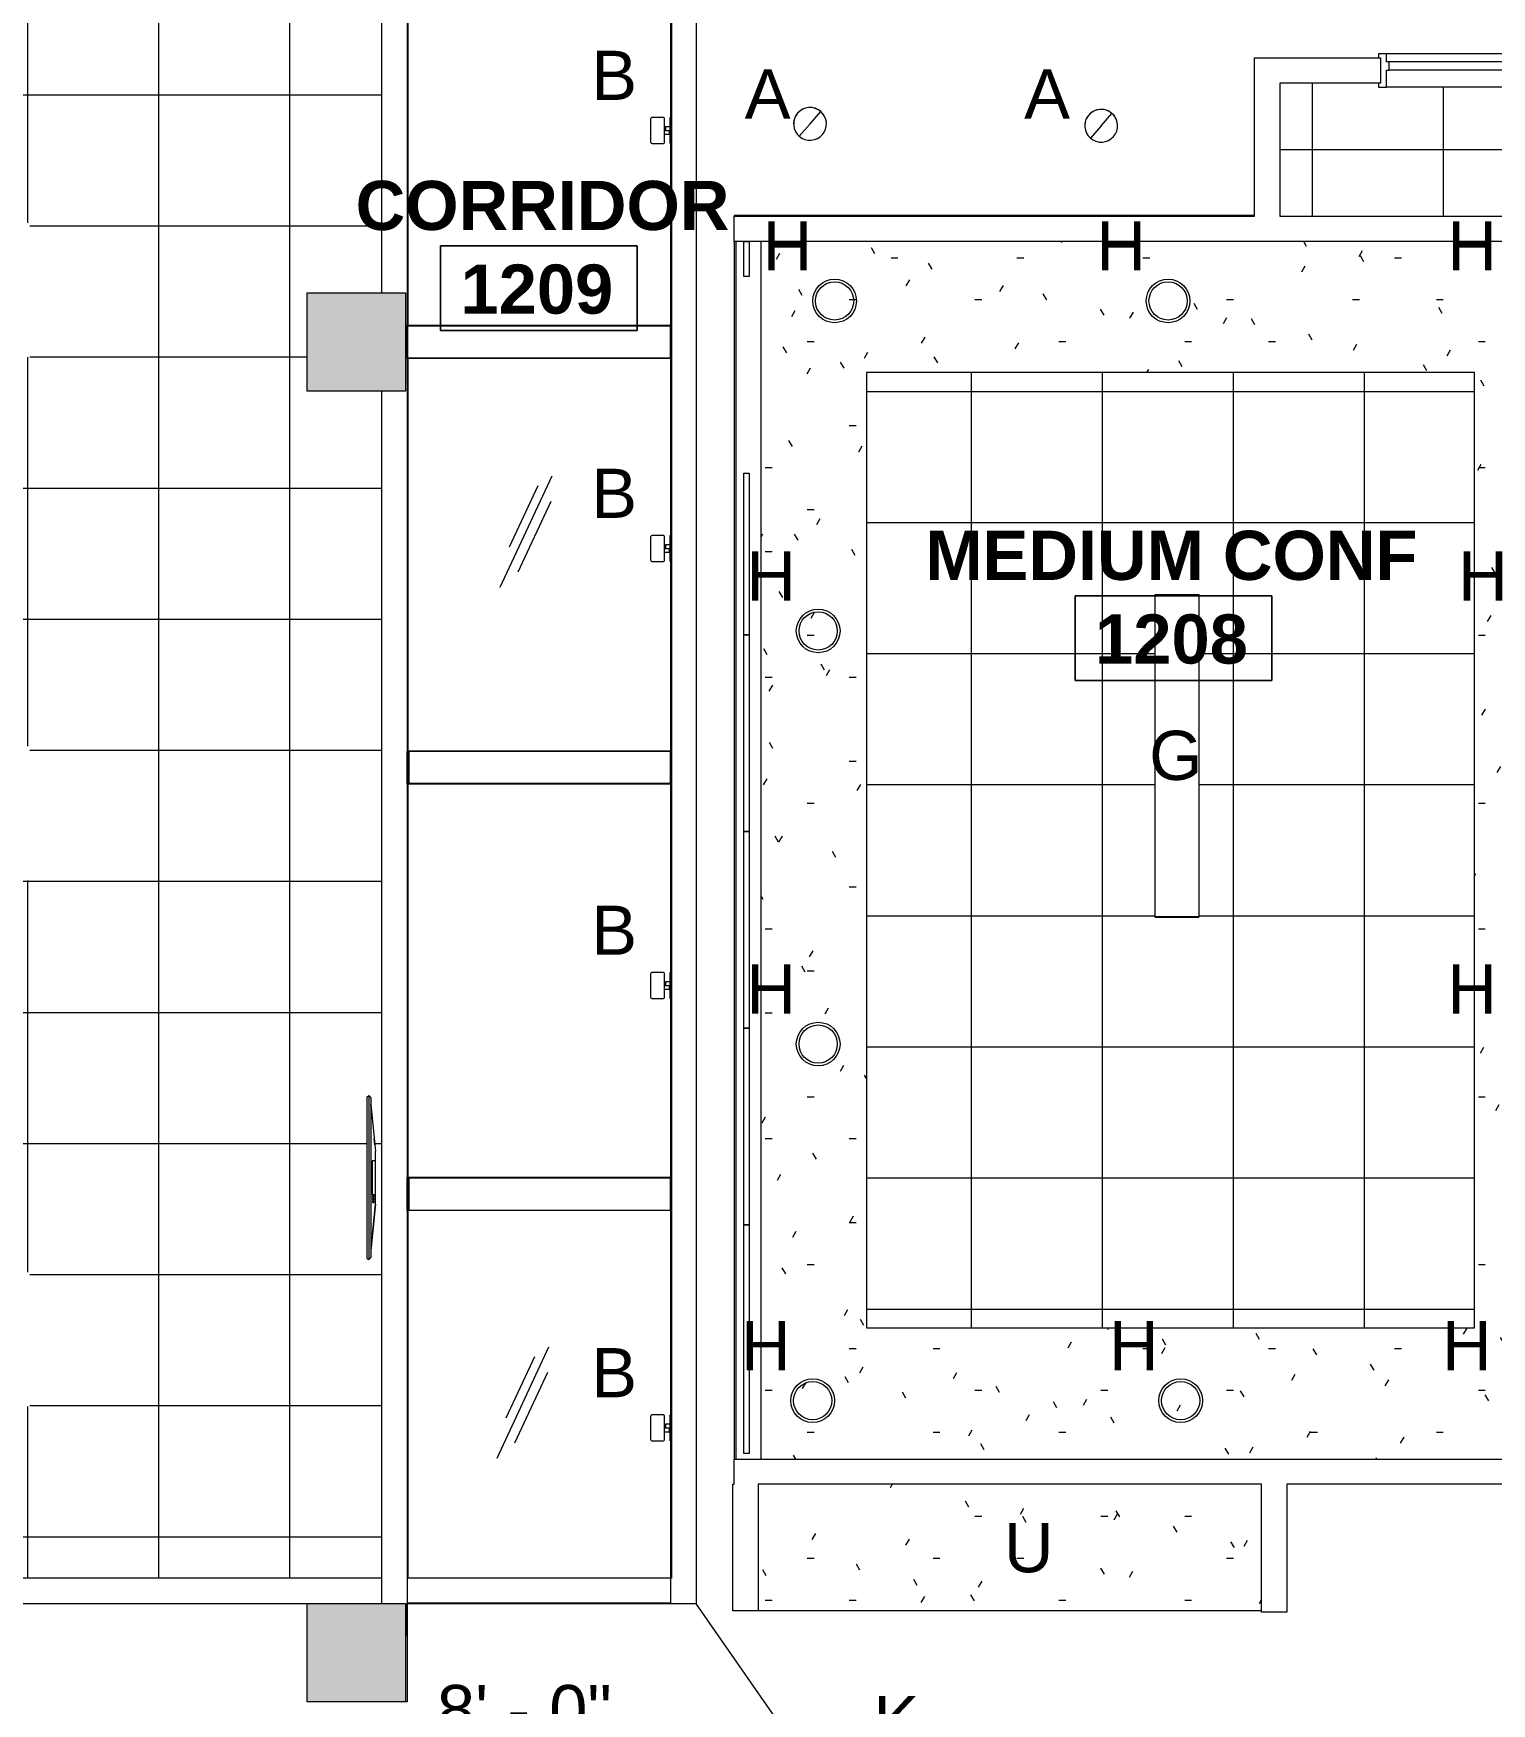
# Model space of a CAD drawing. Header units: inches. Extents: x -329 to 986, y -79 to 1436.
# Drawn here: x 196.3 to 463.2, y 457.2 to 763 of the extents above; entities that cross this region are included whole.
import ezdxf

# ---------------------------------------------------------------- set-up
doc = ezdxf.new("R2010")
doc.units = ezdxf.units.IN
doc.header["$MEASUREMENT"] = 0
for name, color, linetype, lineweight in [('A-ANNO-DIMS', 211, 'Continuous', 9), ('A-ANNO-DIMS-96', 211, 'Continuous', 9), ('A-AREA-IDEN', 2, 'Continuous', 9), ('A-CLNG', 13, 'Continuous', 13), ('A-CLNG-PATT', 13, 'Continuous', 13), ('A-DETL', 90, 'Continuous', 9), ('A-DETL-THIN', 151, 'Continuous', 9), ('A-DOOR', 31, 'Continuous', 13), ('A-GLAZ-CURT', 52, 'Continuous', 9), ('A-WALL', 113, 'Continuous', 13), ('E-LITE-EQPM', 33, 'Continuous', 9), ('E-LITE-EQPM-IDEN', 33, 'Continuous', 9), ('G-ANNO-TEXT', 231, 'Continuous', 9), ('G-IMPT', 8, 'Continuous', 9), ('Q-SPCQ', 91, 'Continuous', 9), ('S-COLS', 52, 'Continuous', 13)]:
    doc.layers.add(name, color=color, linetype=linetype, lineweight=lineweight)
doc.styles.add('Arial', font='arial.ttf', dxfattribs={"height": 9})
doc.styles.add('Swis721 Lt BT', font='swissl.ttf', dxfattribs={"height": 9})
doc.styles.add('Swis721 Lt BT_B', font='', dxfattribs={"height": 9})
doc.styles.get('Swis721 Lt BT_B').set_extended_font_data('Swis721 Lt BT', bold=True)
doc.dimstyles.new('OTJ_-_3_32__Linear__1_2__Tolerance', dxfattribs={"dimscale": 12, "dimtxt": 9.497835, "dimasz": 0.375, "dimexe": 0.75, "dimexo": 0.5, "dimgap": 0.5, "dimtad": 1, "dimdec": 1, "dimrnd": 0.5, "dimzin": 3, "dimdsep": 46, "dimlunit": 4, "dimtxsty": 'Swis721 Lt BT', "dimblk1": 'OBLIQUE', "dimblk2": 'OBLIQUE', "dimsah": 1, "dimcen": 0.09, "dimdle": 0.75, "dimazin": 0, "dimtfac": 1, "dimtdec": 4, "dimtix": 1, "dimtmove": 0, "dimatfit": 3, "dimfxl": 1, "dimtvp": 1, "dimfrac": 2, "dimtolj": 1, "dimtzin": 0, "dimarcsym": 2})
pattern_1 = [(0, (0, 0), (30.72, 7.68), [1.267, -21.773, 1.267, -21.773, -122.88]), (0, (0, 0), (30.72, 7.68), [-46.08, 1.267, -44.813, 1.267, -21.773, -53.76]), (0, (0, 0), (30.72, 7.68), [-115.2, 1.267, -14.093, 1.267, -37.133]), (120, (11.52, 3.84), (-22.011075, 22.7643), [1.267, -21.773, 1.267, -21.773, -122.88]), (120, (11.52, 3.84), (-22.011075, 22.7643), [-46.08, 1.267, -44.813, 1.267, -21.773, -53.76]), (120, (11.52, 3.84), (-22.011075, 22.7643), [-115.2, 1.267, -14.093, 1.267, -37.133]), (240, (15.36, 19.2), (-8.708925, -30.4443), [1.267, -21.773, 1.267, -21.773, -122.88]), (240, (15.36, 19.2), (-8.708925, -30.4443), [-46.08, 1.267, -44.813, 1.267, -21.773, -53.76]), (240, (15.36, 19.2), (-8.708925, -30.4443), [-115.2, 1.267, -14.093, 1.267, -37.133])]

# ---------------------------------------------------------------- blocks, each defined once
blk = doc.blocks.new('Concrete-Square-Column - 18 x 18-6977650-Level 12  RCP')
at = {"layer": 'S-COLS', "lineweight": 9}
blk.add_hatch(color=7, dxfattribs=at).paths.add_polyline_path([(9, -9), (9, 9), (-9, 9), (-9, -9), (-1.36, -9)], flags=0)
at = {"layer": 'S-COLS', "color": 8, "lineweight": 20}
for p, q in [((-9, 9), (9, 9)), ((-9, -9), (-9, 9)), ((9, 9), (9, -9)), ((9, -9), (-9, -9))]:
    blk.add_line(p, q, dxfattribs=at)
blk = doc.blocks.new('Concrete-Square-Column - 18 x 18-7990294-Level 12  RCP')
at = {"layer": 'S-COLS', "lineweight": 9}
blk.add_hatch(color=7, dxfattribs=at).paths.add_polyline_path([(-9, -9), (9, -9), (9, 9), (-9, 9)], flags=0)
at = {"layer": 'S-COLS', "color": 8, "lineweight": 20}
for p, q in [((-9, 9), (9, 9)), ((-9, -9), (-9, 9)), ((9, 9), (9, -9)), ((9, -9), (-9, -9))]:
    blk.add_line(p, q, dxfattribs=at)
blk = doc.blocks.new('Door - Single - Solid Door-8464396-Level 12  RCP')
at = {"layer": 'A-DOOR', "lineweight": 9}
for p, q in [((-14.13, 2.97), (-15.63, 2.97)), ((-15.63, 2.97), (-15.63, 2.22)), ((-14.13, 2.97), (22.12, 2.97)), ((-14.13, -0.15), (-14.13, 2.97)), ((22.12, 2.97), (22.12, -0.15)), ((23.62, 2.97), (22.12, 2.97)), ((23.62, 2.22), (23.62, 2.97)), ((-15.63, -2.4), (-15.63, -3.15)), ((-13.63, -0.15), (-14.13, -0.15)), ((-14.13, -1.65), (-13.63, -1.65)), ((-14.13, -3.15), (-14.13, -1.65)), ((-13.63, -0.15), (21.62, -0.15)), ((-13.63, -1.65), (-13.63, -0.15)), ((-13.63, -1.65), (21.62, -1.65)), ((21.62, -0.15), (21.62, -1.65)), ((22.12, -0.15), (21.62, -0.15)), ((21.62, -1.65), (22.12, -1.65)), ((22.12, -1.65), (22.12, -3.15)), ((23.62, -3.15), (23.62, -2.4)), ((-15.63, -3.15), (-14.13, -3.15)), ((-14.13, -3.15), (-14.01, -3.15)), ((-12.63, -3.15), (22.12, -3.15)), ((22.12, -3.15), (23.62, -3.15))]:
    blk.add_line(p, q, dxfattribs=at)
blk = doc.blocks.new('Samsung_6_series_smartTV__Television__TV_13081 - 32_ ES6305U-8276933-Level 12  RCP')
at = {"layer": 'Q-SPCQ'}
for p, q in [((-9.88, 5.03), (-10.08, 4.69)), ((-10.08, 4.69), (-9.73, 4.32)), ((19.92, 4.69), (-10.08, 4.69)), ((-9.88, 5.03), (19.73, 5.03)), ((19.57, 4.32), (-9.73, 4.32)), ((0.07, 3.49), (-8.45, 4.32)), ((-7.74, 4.25), (-6.63, 4.14)), ((-5.51, 4.03), (0.05, 3.49)), ((0.07, 3.49), (0.46, 3.49)), ((0.46, 3.49), (1.84, 3.49)), ((8.01, 4.12), (1.84, 4.12)), ((1.84, 4.12), (1.84, 3.49)), ((1.84, 3.49), (8.01, 3.49)), ((8.01, 3.49), (8.01, 4.12)), ((8.01, 3.49), (9.38, 3.49)), ((9.38, 3.49), (9.78, 3.49)), ((18.3, 4.32), (9.78, 3.49)), ((10.89, 3.6), (12.01, 3.71)), ((16.47, 4.14), (18.3, 4.32)), ((19.92, 4.69), (19.57, 4.32)), ((19.73, 5.03), (19.92, 4.69))]:
    blk.add_line(p, q, dxfattribs=at)
at = {"layer": 'Q-SPCQ', "flags": 128}
for points in [[(0.66, 3.89), (0.66, 3.92), (0.64, 3.96), (0.63, 3.99), (0.6, 4.01), (0.57, 4.03), (0.54, 4.04), (0.5, 4.04), (0.47, 4.04), (0.43, 4.03), (0.4, 4.01), (0.38, 3.99), (0.36, 3.96), (0.35, 3.92), (0.34, 3.89)], [(0.34, 3.89), (0.35, 3.85), (0.36, 3.82), (0.38, 3.79), (0.4, 3.76), (0.43, 3.75), (0.47, 3.73), (0.5, 3.73), (0.54, 3.73), (0.57, 3.75), (0.6, 3.76), (0.63, 3.79), (0.64, 3.82), (0.66, 3.85), (0.66, 3.89)], [(1.14, 3.89), (1.13, 3.92), (1.12, 3.96), (1.1, 3.99), (1.08, 4.01), (1.05, 4.03), (1.01, 4.04), (0.98, 4.04), (0.94, 4.04), (0.91, 4.03), (0.88, 4.01), (0.85, 3.99), (0.84, 3.96), (0.82, 3.92), (0.82, 3.89)], [(0.82, 3.89), (0.82, 3.85), (0.84, 3.82), (0.85, 3.79), (0.88, 3.76), (0.91, 3.75), (0.94, 3.73), (0.98, 3.73), (1.01, 3.73), (1.05, 3.75), (1.08, 3.76), (1.1, 3.79), (1.12, 3.82), (1.13, 3.85), (1.14, 3.89)], [(1.61, 3.89), (1.6, 3.92), (1.59, 3.96), (1.57, 3.99), (1.55, 4.01), (1.52, 4.03), (1.49, 4.04), (1.45, 4.04), (1.42, 4.04), (1.38, 4.03), (1.35, 4.01), (1.33, 3.99), (1.31, 3.96), (1.3, 3.92), (1.29, 3.89)], [(1.29, 3.89), (1.3, 3.85), (1.31, 3.82), (1.33, 3.79), (1.35, 3.76), (1.38, 3.75), (1.42, 3.73), (1.45, 3.73), (1.49, 3.73), (1.52, 3.75), (1.55, 3.76), (1.57, 3.79), (1.59, 3.82), (1.6, 3.85), (1.61, 3.89)]]:
    blk.add_lwpolyline(points, dxfattribs=at)
at = {"layer": 'Q-SPCQ'}
for centre, start, end in [((0.5, 3.89), 0, 180), ((0.5, 3.89), 180, 0), ((0.98, 3.89), 0, 180), ((0.98, 3.89), 180, 0), ((1.45, 3.89), 0, 180), ((1.45, 3.89), 180, 0)]:
    blk.add_arc(centre, 0.157, start, end, dxfattribs=at)
blk = doc.blocks.new('Ceilings 7 - Ceilings 1-8417624-Level 12  RCP')
at = {"layer": 'A-CLNG'}
for p, q in [((264.83, 703.46), (264.83, 709.46)), ((264.83, 709.46), (313.02, 709.46)), ((313.02, 709.46), (313.02, 703.46)), ((313.02, 703.46), (264.83, 703.46)), ((265.08, 625.68), (265.08, 631.68)), ((265.08, 631.68), (313.08, 631.68)), ((313.08, 625.68), (265.08, 625.68)), ((265.09, 547.51), (265.09, 553.51)), ((265.09, 553.51), (313.08, 553.51)), ((313.08, 547.51), (265.09, 547.51))]:
    blk.add_line(p, q, dxfattribs=at)
blk = doc.blocks.new('System Panel - Glazed - Offset-8646648-Level 12  RCP')
at = {"layer": 'A-GLAZ-CURT', "lineweight": 13}
for p, q in [((-14.81, 0.75), (-14.81, 1.75)), ((-14.81, 1.75), (14.81, 1.75)), ((14.81, 0.75), (-14.81, 0.75)), ((14.81, 1.75), (14.81, 0.75))]:
    blk.add_line(p, q, dxfattribs=at)
blk = doc.blocks.new('System Panel - Glazed - Offset-8646649-Level 12  RCP')
at = {"layer": 'A-GLAZ-CURT', "lineweight": 13}
for p, q in [((-18, 0.75), (-18, 1.75)), ((-18, 1.75), (18, 1.75)), ((18, 0.75), (-18, 0.75)), ((18, 1.75), (18, 0.75))]:
    blk.add_line(p, q, dxfattribs=at)
blk = doc.blocks.new('Lighting-Wall_Cooper_Eon-Lumiere-LED - Lighting-Wall_Cooper_Eon-Lumiere-LED-8565885-Level 12  RCP')
at = {"layer": 'E-LITE-EQPM'}
for p, q in [((309.33, 823.04), (309.33, 827.4)), ((311.63, 827.59), (309.52, 827.59)), ((311.83, 823.04), (311.83, 827.4)), ((311.98, 825.96), (311.98, 825.21)), ((311.98, 825.96), (312.83, 825.96)), ((312.83, 827.59), (313.08, 827.59)), ((312.83, 822.84), (312.83, 827.59)), ((309.52, 822.84), (311.63, 822.84)), ((311.83, 825.21), (312.66, 825.21)), ((312.66, 824.47), (311.83, 824.47)), ((312.66, 825.21), (312.66, 824.47)), ((312.83, 825.21), (312.66, 825.21)), ((312.83, 822.84), (313.08, 822.84))]:
    blk.add_line(p, q, dxfattribs=at)
for centre, start, end in [((309.52, 827.4), 90, 180), ((311.63, 827.4), 0, 90), ((309.52, 823.04), 180, 270), ((311.63, 823.04), 270, 0)]:
    blk.add_arc(centre, 0.193, start, end, dxfattribs=at)
blk = doc.blocks.new('L-Recessed Circular - Downlight - 6_-8601706-Level 12  RCP')
at = {"layer": 'E-LITE-EQPM'}
for q in [(-2.12, -2.12), (2.12, 2.12)]:
    blk.add_line((0, 0), q, dxfattribs=at)
for start, end in [(360, 180), (180, 360)]:
    blk.add_arc((0, 0), 3, start, end, dxfattribs=at)
blk = doc.blocks.new('System Panel - Glazed-8646650-Level 12  RCP')
at = {"layer": 'A-GLAZ-CURT', "lineweight": 13}
for p, q in [((-3.19, 0.75), (-3.19, 1.75)), ((-3.19, 1.75), (3.19, 1.75)), ((3.19, 0.75), (-3.19, 0.75)), ((3.19, 1.75), (3.19, 0.75))]:
    blk.add_line(p, q, dxfattribs=at)
blk = doc.blocks.new('System Panel - Glazed - Offset-8646651-Level 12  RCP')
at = {"layer": 'A-GLAZ-CURT', "lineweight": 13}
for p, q in [((-20.95, 0.75), (-20.95, 1.75)), ((-20.95, 1.75), (20.95, 1.75)), ((20.95, 0.75), (-20.95, 0.75)), ((20.95, 1.75), (20.95, 0.75))]:
    blk.add_line(p, q, dxfattribs=at)
blk = doc.blocks.new('L-PENDANT_FOCAL POINT 3_5 CYLINDER - L-PENDANT_FOCAL POINT 3_5 CYLINDER-8623336-Level 12  RCP')
at = {"layer": 'E-LITE-EQPM'}
for radius in [4, 3.5]:
    blk.add_circle((-0.125, 0), radius, dxfattribs=at)
blk = doc.blocks.new('EUREKA LIGHTING_74136-48 FACE - 3136-48_ENDCAP-8627369-Level 12  RCP')
at = {"layer": 'G-IMPT'}
for p, q in [((-4, 0.02), (-4, 0.05)), ((4, 0.05), (-4, 0.05)), ((4, 0.02), (-4, 0.02)), ((-3.98, 0), (3.98, 0)), ((-3.98, 0), (3.98, 0)), ((4, 0.02), (4, 0.05))]:
    blk.add_line(p, q, dxfattribs=at)
for points in [[(-4, 0.02), (-4, 0.02), (-4, 0.01), (-3.99, 0), (-3.99, 0), (-3.98, 0), (-3.98, 0)], [(3.98, 0), (3.98, 0), (3.99, 0), (3.99, 0), (4, 0.01), (4, 0.02), (4, 0.02)]]:
    blk.add_open_spline(points, degree=3, dxfattribs=at)
blk = doc.blocks.new('EUREKA LIGHTING_74136-48 FACE - 3136-48_ENDCAP-V9-Level 12  RCP')
at = {"layer": 'G-IMPT'}
for p, q in [((-4, 0.02), (-4, 0.05)), ((4, 0.05), (-4, 0.05)), ((4, 0.02), (-4, 0.02)), ((3.92, 0), (3.98, 0)), ((4, 0.02), (4, 0.05)), ((-3.98, 0), (3.98, 0))]:
    blk.add_line(p, q, dxfattribs=at)
blk.add_open_spline([(3.98, 0), (3.98, 0), (3.99, 0), (3.99, 0), (4, 0.01), (4, 0.02), (4, 0.02)], degree=3, dxfattribs=at)
blk = doc.blocks.new('EUREKA LIGHTING_74136-48 FACE - 2XF_T5_28-V10-Level 12  RCP')
at = {"layer": 'E-LITE-EQPM'}
for p, q in [((-4, 35.75), (-4, 35.66)), ((-4, 35.75), (-3.99, 35.75)), ((-4, 35.66), (-4, -23.25)), ((-3.99, 35.75), (3.99, 35.75)), ((4, 35.75), (3.99, 35.75)), ((4, -23.25), (4, 35.75)), ((3.99, -23.25), (-3.99, -23.25)), ((-3.99, -23.25), (-3.99, -23.25)), ((3.99, -23.25), (4, -23.25))]:
    blk.add_line(p, q, dxfattribs=at)
at = {"rotation": 180}
blk.add_blockref('EUREKA LIGHTING_74136-48 FACE - 3136-48_ENDCAP-V9-Level 12  RCP', (-0.06, 35.68), dxfattribs=at)
blk.add_blockref('EUREKA LIGHTING_74136-48 FACE - 3136-48_ENDCAP-8627369-Level 12  RCP', (0, -23.3))
blk = doc.blocks.new('Room Tag - Room Name and Number-3379422-Level 12  RCP')
at = {"layer": 'A-AREA-IDEN'}
for p, q in [((-0.1881, -0.1636), (-0.1881, -0.0018)), ((-0.1881, -0.0018), (0.1869, -0.0018)), ((0.1869, -0.0018), (-0.1881, -0.0018)), ((-0.1881, -0.0018), (-0.1881, -0.1636)), ((0.1869, -0.0018), (0.1869, -0.1636)), ((0.1869, -0.1636), (0.1869, -0.0018)), ((0.1869, -0.1636), (-0.1881, -0.1636)), ((-0.1881, -0.1636), (0.1869, -0.1636))]:
    blk.add_line(p, q, dxfattribs=at)
blk = doc.blocks.new('DIMBLOCK7-Level 12  RCP')
at = {"layer": 'A-ANNO-DIMS-96'}
for p, q in [((236.7, 445.62), (236.7, 433.61)), ((236.7, 442.61), (236.7, 445.62)), ((332.7, 446.38), (332.7, 433.61)), ((332.7, 442.61), (332.7, 446.38)), ((227.7, 442.61), (341.7, 442.61))]:
    blk.add_line(p, q, dxfattribs=at)
at = {"layer": 'A-ANNO-DIMS-96', "lineweight": 50}
for p, q in [((236.7, 442.61), (238.95, 444.86)), ((332.7, 442.61), (334.95, 444.86)), ((236.7, 442.61), (234.45, 440.36)), ((332.7, 442.61), (330.45, 440.36))]:
    blk.add_line(p, q, dxfattribs=at)
at = {"layer": 'A-ANNO-DIMS-96', "color": 0, "insert": (270.15, 460.63), "char_height": 9, "width": 34.9159, "attachment_point": 1, "line_spacing_factor": 1.005062, "style": 'Swis721 Lt BT'}
blk.add_mtext('8\' - 0"', dxfattribs=at)
blk = doc.blocks.new('_Oblique')
at = {"color": 0, "linetype": 'ByBlock', "lineweight": -2}
blk.add_line((-0.5, -0.5), (0.5, 0.5), dxfattribs=at)

msp = doc.modelspace()

# ---------------------------------------------------------------- hatches: boundary and pattern name
at = {"layer": 'A-CLNG-PATT'}
h = msp.add_hatch(dxfattribs=at)
h.set_pattern_fill('FP1_24', color=256, style=0, pattern_type=2)
h.set_pattern_definition([(0, (147.234, 679.76), (0, -24), []), (270, (147.234, 679.76), (-24, -1e-15), [])])
h.paths.add_polyline_path([(-8.3, 480.18), (260.08, 480.18), (260.08, 697.53), (246.39, 697.53), (246.39, 715.53), (260.08, 715.53), (260.08, 860.47), (-8.3, 860.47), (-8.3, 535.48)], flags=0)
h.paths.add_polyline_path([(171.03, 511.62), (171.03, 536.18), (195.65, 536.18), (195.65, 511.62)], flags=0)
h.paths.add_polyline_path([(74.7, 511.62), (50.08, 511.62), (50.08, 536.18), (74.7, 536.18), (74.7, 535.48)], flags=0)
h.paths.add_polyline_path([(258.27, 550.45), (258.47, 550.22), (258.38, 550.16), (258.34, 550.19), (258.33, 550.22)], flags=0)
h.paths.add_polyline_path([(258.35, 549.12), (258.38, 549.02), (258.47, 548.96), (258.47, 548.99), (258.35, 549.11)], flags=0)
h.paths.add_polyline_path([(258.9, 550.45), (258.66, 550.1), (258.6, 550.19), (258.35, 550.38), (258.27, 550.45), (258.35, 549.91), (258.36, 549.13), (258.5, 549.27), (258.64, 549.1), (258.57, 548.97), (258.89, 549.08), (258.66, 549.63), (258.7, 550.1), (258.76, 550.22)], flags=0)
h.paths.add_polyline_path([(257.7, 538.54), (257.36, 538.73), (257.4, 568.36), (257.7, 568.53), (258.07, 568.18), (258.07, 566.9), (258.9, 558), (258.9, 548.66), (258.07, 540.15), (258.03, 538.85)], flags=0)
h.paths.add_polyline_path([(258.64, 549.05), (258.66, 549.15), (258.79, 549.06), (258.65, 549.05)], flags=0)
h.paths.add_polyline_path([(258.66, 549.59), (258.5, 549.43), (258.36, 549.61), (258.5, 549.75), (258.66, 549.59)], flags=0)
h.paths.add_polyline_path([(258.9, 549.07), (258.64, 549.18), (258.68, 549.56), (258.89, 549.08)], flags=0)
h.paths.add_polyline_path([(258.5, 549.91), (258.36, 550.08), (258.51, 550.22), (258.66, 550.06)], flags=0)
h.paths.add_polyline_path([(195.65, 607.93), (171.03, 607.93), (171.03, 632.5), (195.65, 632.5), (195.65, 614.6)], flags=0)
h.paths.add_polyline_path([(74.7, 607.93), (50.08, 607.93), (50.08, 632.5), (74.7, 632.5)], flags=0)
h.paths.add_polyline_path([(24.39, 697.53), (6.39, 697.53), (6.39, 715.53), (24.39, 715.53)], flags=0)
h.paths.add_polyline_path([(195.65, 703.75), (171.03, 703.75), (171.03, 728.31), (195.65, 728.31), (195.65, 720.09)], flags=0)
h.paths.add_polyline_path([(50.08, 703.75), (50.08, 728.31), (74.7, 728.31), (74.7, 703.75)], flags=0)
h.paths.add_polyline_path([(258.27, 787.9), (258.47, 787.67), (258.38, 787.61), (258.34, 787.64), (258.33, 787.67)], flags=0)
h.paths.add_polyline_path([(258.35, 786.57), (258.38, 786.47), (258.47, 786.41), (258.47, 786.44), (258.35, 786.56)], flags=0)
h.paths.add_polyline_path([(258.9, 787.9), (258.66, 787.55), (258.6, 787.64), (258.35, 787.83), (258.27, 787.9), (258.35, 787.36), (258.36, 786.58), (258.5, 786.72), (258.64, 786.55), (258.57, 786.43), (258.89, 786.53), (258.66, 787.08), (258.7, 787.55), (258.76, 787.67)], flags=0)
h.paths.add_polyline_path([(257.7, 775.99), (257.36, 776.18), (257.4, 805.81), (257.7, 805.98), (258.07, 805.63), (258.07, 804.35), (258.9, 795.45), (258.89, 786.02), (258.07, 777.6), (258.03, 776.3)], flags=0)
h.paths.add_polyline_path([(258.64, 786.5), (258.66, 786.6), (258.79, 786.51), (258.65, 786.5)], flags=0)
h.paths.add_polyline_path([(258.66, 787.04), (258.5, 786.89), (258.36, 787.06), (258.5, 787.2), (258.66, 787.05)], flags=0)
h.paths.add_polyline_path([(258.9, 786.52), (258.64, 786.64), (258.68, 787.01), (258.89, 786.53)], flags=0)
h.paths.add_polyline_path([(258.5, 787.36), (258.36, 787.53), (258.51, 787.67), (258.66, 787.51)], flags=0)
h.paths.add_polyline_path([(195.91, 799.97), (171.29, 799.97), (171.29, 824.54), (195.91, 824.54)], flags=0)
h.paths.add_polyline_path([(74.97, 799.97), (50.34, 799.97), (50.34, 824.54), (74.97, 824.54)], flags=0)
h = msp.add_hatch(dxfattribs=at)
h.set_pattern_fill('FP1_26', color=256, style=0, pattern_type=2)
h.set_pattern_definition([(0, (454.422, 741.714), (0, -24), []), (270, (454.422, 741.714), (-24, -1e-15), [])])
h.paths.add_polyline_path([(424.45, 729.53), (484.14, 729.53), (484.14, 741.91), (484.39, 741.91), (484.39, 753.9), (481.77, 753.9), (481.77, 753.15), (442.52, 753.15), (442.52, 753.9), (424.45, 753.9), (424.45, 729.75)], flags=0)
h = msp.add_hatch(dxfattribs=at)
h.set_pattern_fill('FP1_1', color=256, style=0, pattern_type=2)
h.set_pattern_definition(pattern_1)
h.paths.add_polyline_path([(479.77, 502), (479.77, 577.11), (484.14, 577.11), (484.14, 724.9), (329.52, 724.9), (329.52, 502), (479.16, 502)], flags=0)
h.paths.add_polyline_path([(348.83, 526), (348.83, 700.9), (460.14, 700.9), (460.14, 526), (432.47, 526)], flags=0)
h = msp.add_hatch(dxfattribs=at)
h.set_pattern_fill('FP1_28', color=256, style=0, pattern_type=2)
h.set_pattern_definition([(270, (415.984, 625.45), (-24, -1e-15), []), (180, (415.984, 625.45), (3e-15, 24), [])])
h.paths.add_polyline_path([(460.14, 526), (460.14, 700.9), (348.83, 700.9), (348.83, 526), (432.47, 526)], flags=0)
h.paths.add_polyline_path([(401.65, 601.22), (401.64, 601.22), (401.64, 601.29), (401.58, 601.31), (401.58, 601.33), (401.64, 601.33), (401.66, 660.26), (409.64, 660.24), (409.64, 601.22), (401.65, 601.22)], flags=0)
h = msp.add_hatch(dxfattribs=at)
h.set_pattern_fill('FP1_1', color=256, style=0, pattern_type=2)
h.set_pattern_definition(pattern_1)
h.paths.add_polyline_path([(421.14, 474.19), (421.14, 497.38), (328.95, 497.38), (328.95, 474.19), (350.89, 474.19)], flags=0)

# ---------------------------------------------------------------- linework, layer by layer
at = {"layer": 'A-CLNG'}
for p, q in [((317.7, 475.43), (317.7, 918.07)), ((264.89, 709.46), (264.89, 781.51)), ((312.89, 781.51), (312.89, 709.46)), ((419.83, 729.65), (324.58, 729.65)), ((324.58, 729.65), (324.58, 729.53)), ((324.58, 724.9), (324.58, 502)), ((329.52, 502), (329.52, 724.9)), ((264.89, 480.18), (264.89, 703.46)), ((312.89, 703.46), (312.89, 631.68)), ((460.14, 700.9), (348.83, 700.9)), ((348.83, 700.9), (348.83, 526)), ((460.14, 526), (460.14, 700.9)), ((312.89, 625.68), (312.89, 553.51)), ((312.89, 547.51), (312.89, 480.18)), ((348.83, 526), (460.14, 526)), ((260.08, 480.18), (-8.3, 480.18)), ((362.79, 410.65), (317.7, 475.43)), ((421.14, 474.19), (328.95, 474.19))]:
    msp.add_line(p, q, dxfattribs=at)
for centre, start, end in [((338.46, 746.44), 4.2046, 184.2046), ((338.46, 746.44), 184.2046, 4.2046), ((391.77, 746.1), 4.2046, 184.2046), ((391.77, 746.1), 184.2046, 4.2046)]:
    msp.add_arc(centre, 3, start, end, dxfattribs=at)
at = {"layer": 'A-DETL'}
for p, q in [((291.2, 681.97), (281.69, 661.58)), ((288.6, 680.16), (283.37, 668.94)), ((290.99, 677.28), (284.97, 664.37)), ((290.61, 522.5), (281.1, 502.1)), ((288.01, 520.68), (282.78, 509.47)), ((290.4, 517.81), (284.38, 504.9))]:
    msp.add_line(p, q, dxfattribs=at)
at = {"layer": 'A-DETL-THIN'}
for p, q in [((312.89, 1047.03), (312.89, 475.62)), ((312.89, 709.53), (264.7, 709.53)), ((264.7, 703.53), (264.7, 709.53)), ((312.89, 703.53), (312.89, 709.53)), ((312.89, 703.53), (264.7, 703.53)), ((312.89, 631.53), (264.7, 631.53)), ((264.7, 625.53), (264.7, 631.53)), ((312.89, 625.53), (312.89, 631.53)), ((312.89, 625.53), (264.7, 625.53)), ((312.89, 553.53), (264.7, 553.53)), ((264.7, 547.53), (264.7, 553.53)), ((312.89, 547.53), (312.89, 553.53)), ((312.89, 547.53), (264.7, 547.53)), ((312.89, 475.62), (264.7, 475.62)), ((264.7, 469.62), (264.7, 475.62))]:
    msp.add_line(p, q, dxfattribs=at)
at = {"layer": 'A-WALL', "lineweight": 9}
for p, q in [((313.08, 918.07), (313.08, 480.18)), ((324.89, 724.9), (324.89, 502)), ((313.08, 480.18), (264.7, 480.18)), ((-12.92, 475.56), (260.08, 475.56)), ((264.7, 475.56), (317.7, 475.56))]:
    msp.add_line(p, q, dxfattribs=at)
at = {"layer": 'A-WALL'}
for p, q in [((260.08, 715.53), (260.08, 864.99)), ((264.7, 864.99), (264.7, 457.53)), ((419.83, 729.53), (419.83, 758.53)), ((419.83, 758.53), (442.89, 758.53)), ((442.89, 758.53), (442.89, 753.9)), ((424.45, 753.9), (424.45, 729.53)), ((442.89, 753.9), (424.45, 753.9)), ((324.58, 729.53), (419.83, 729.53)), ((324.58, 724.9), (324.58, 729.53)), ((424.45, 729.53), (484.89, 729.53)), ((484.89, 724.9), (324.58, 724.9)), ((260.08, 475.53), (260.08, 697.53)), ((324.58, 497.38), (324.58, 502)), ((324.58, 502), (479.77, 502)), ((324.33, 474.19), (324.33, 497.38)), ((324.33, 497.38), (324.58, 497.38)), ((421.14, 497.38), (328.95, 497.38)), ((328.95, 497.38), (328.95, 474.19)), ((421.14, 473.94), (421.14, 497.38)), ((425.77, 497.38), (425.77, 473.94)), ((479.77, 497.38), (425.77, 497.38)), ((328.95, 474.19), (324.33, 474.19)), ((425.77, 473.94), (421.14, 473.94)), ((264.7, 457.53), (264.39, 457.53))]:
    msp.add_line(p, q, dxfattribs=at)

# ---------------------------------------------------------------- block references
at = {"layer": 'A-AREA-IDEN', "xscale": 95.99999999999994, "yscale": 95.99999999999994, "zscale": 95.99999999999994}
for p in [(288.88, 724.29), (405.07, 660.23)]:
    msp.add_blockref('Room Tag - Room Name and Number-3379422-Level 12  RCP', p, dxfattribs=at)
at = {"layer": 'A-CLNG'}
msp.add_blockref('Ceilings 7 - Ceilings 1-8417624-Level 12  RCP', (0, 0), dxfattribs=at)
at = {"layer": 'A-DOOR', "rotation": 180}
msp.add_blockref('Door - Single - Solid Door-8464396-Level 12  RCP', (466.14, 756.13), dxfattribs=at)
at = {"layer": 'A-GLAZ-CURT', "rotation": 89.99999999999991}
for name, p in [('System Panel - Glazed-8646650-Level 12  RCP', (328.08, 721.71)), ('System Panel - Glazed - Offset-8646648-Level 12  RCP', (328.08, 667.71)), ('System Panel - Glazed - Offset-8646649-Level 12  RCP', (328.08, 634.9)), ('System Panel - Glazed - Offset-8646649-Level 12  RCP', (328.08, 598.9)), ('System Panel - Glazed - Offset-8646649-Level 12  RCP', (328.08, 562.9)), ('System Panel - Glazed - Offset-8646651-Level 12  RCP', (328.08, 523.95))]:
    msp.add_blockref(name, p, dxfattribs=at)
at = {"layer": 'E-LITE-EQPM', "rotation": 4.204595714131881}
for p in [(338.46, 746.44), (391.77, 746.1)]:
    msp.add_blockref('L-Recessed Circular - Downlight - 6_-8601706-Level 12  RCP', p, dxfattribs=at)
at = {"layer": 'E-LITE-EQPM'}
for name, p in [('Lighting-Wall_Cooper_Eon-Lumiere-LED - Lighting-Wall_Cooper_Eon-Lumiere-LED-8565885-Level 12  RCP', (0, -80)), ('L-PENDANT_FOCAL POINT 3_5 CYLINDER - L-PENDANT_FOCAL POINT 3_5 CYLINDER-8623336-Level 12  RCP', (343.08, 714.03)), ('L-PENDANT_FOCAL POINT 3_5 CYLINDER - L-PENDANT_FOCAL POINT 3_5 CYLINDER-8623336-Level 12  RCP', (404.14, 714.03)), ('Lighting-Wall_Cooper_Eon-Lumiere-LED - Lighting-Wall_Cooper_Eon-Lumiere-LED-8565885-Level 12  RCP', (0, -156.53)), ('L-PENDANT_FOCAL POINT 3_5 CYLINDER - L-PENDANT_FOCAL POINT 3_5 CYLINDER-8623336-Level 12  RCP', (340.08, 653.61)), ('Lighting-Wall_Cooper_Eon-Lumiere-LED - Lighting-Wall_Cooper_Eon-Lumiere-LED-8565885-Level 12  RCP', (0, -236.53)), ('L-PENDANT_FOCAL POINT 3_5 CYLINDER - L-PENDANT_FOCAL POINT 3_5 CYLINDER-8623336-Level 12  RCP', (340.08, 577.97)), ('L-PENDANT_FOCAL POINT 3_5 CYLINDER - L-PENDANT_FOCAL POINT 3_5 CYLINDER-8623336-Level 12  RCP', (339.08, 512.69)), ('L-PENDANT_FOCAL POINT 3_5 CYLINDER - L-PENDANT_FOCAL POINT 3_5 CYLINDER-8623336-Level 12  RCP', (406.45, 512.69)), ('Lighting-Wall_Cooper_Eon-Lumiere-LED - Lighting-Wall_Cooper_Eon-Lumiere-LED-8565885-Level 12  RCP', (0, -317.53))]:
    msp.add_blockref(name, p, dxfattribs=at)
at = {"layer": 'E-LITE-EQPM', "extrusion": (0, 0, -1), "rotation": 180}
msp.add_blockref('EUREKA LIGHTING_74136-48 FACE - 2XF_T5_28-V10-Level 12  RCP', (-405.64, 636.96), dxfattribs=at)
at = {"layer": 'Q-SPCQ', "rotation": 89.99999999999991}
msp.add_blockref('Samsung_6_series_smartTV__Television__TV_13081 - 32_ ES6305U-8276933-Level 12  RCP', (262.39, 548.61), dxfattribs=at)
at = {"layer": 'S-COLS', "lineweight": 9}
for name, p in [('Concrete-Square-Column - 18 x 18-6977650-Level 12  RCP', (255.39, 706.53)), ('Concrete-Square-Column - 18 x 18-7990294-Level 12  RCP', (255.39, 466.53))]:
    msp.add_blockref(name, p, dxfattribs=at)

# ---------------------------------------------------------------- texts
at = {"layer": 'A-AREA-IDEN', "char_height": 9, "attachment_point": 1, "style": 'Swis721 Lt BT_B'}
for s, insert, width in [('CORRIDOR', (255.27, 736.01), 81.204), ('1209', (274.47, 720.69), 33.936), ('MEDIUM CONF', (359.58, 671.95), 109.989), ('1208', (390.66, 656.63), 33.936)]:
    msp.add_mtext(s, dxfattribs=dict(at, insert=insert, width=width))
at = {"layer": 'E-LITE-EQPM-IDEN', "char_height": 9, "attachment_point": 1, "style": 'Arial'}
for s, insert, width in [('B', (298.42, 759.83), 10.302), ('A', (326.51, 756.42), 10.302), ('A', (377.67, 756.42), 10.302), ('H', (329.81, 728.6), 11.211), ('H', (390.88, 728.6), 11.211), ('H', (455.13, 728.6), 11.211), ('B', (298.42, 683.31), 10.302), ('H', (326.81, 668.18), 11.211), ('H', (457.13, 668.18), 11.211), ('G', (400.55, 635.33), 12.12), ('B', (298.42, 603.31), 10.302), ('H', (326.81, 592.54), 11.211), ('H', (455.13, 592.54), 11.211), ('H', (325.81, 527.26), 11.211), ('H', (393.19, 527.26), 11.211), ('H', (454.17, 527.26), 11.211), ('B', (298.42, 522.31), 10.302), ('K', (350.07, 458.61), 10.302)]:
    msp.add_mtext(s, dxfattribs=dict(at, insert=insert, width=width))
at = {"layer": 'G-ANNO-TEXT', "color": 7, "insert": (373.96, 490.26), "char_height": 9, "width": 10.908, "attachment_point": 1, "style": 'Swis721 Lt BT'}
msp.add_mtext('U', dxfattribs=at)

# ---------------------------------------------------------------- dimensions: what is measured, and where the dimension line sits
at = {"layer": 'A-ANNO-DIMS'}
dim = msp.add_linear_dim(base=(332.7, 442.61), p1=(236.7, 439.62), p2=(332.7, 440.38), dimstyle='OTJ_-_3_32__Linear__1_2__Tolerance', override={"dimpost": '<>', "dimfxl": 96.002987}, dxfattribs=at)
dim.commit()
dim.dimension.update_dxf_attribs({"geometry": 'DIMBLOCK7-Level 12  RCP', "text_midpoint": (284.7, 453.24)})

doc.saveas('drawing.dxf')
